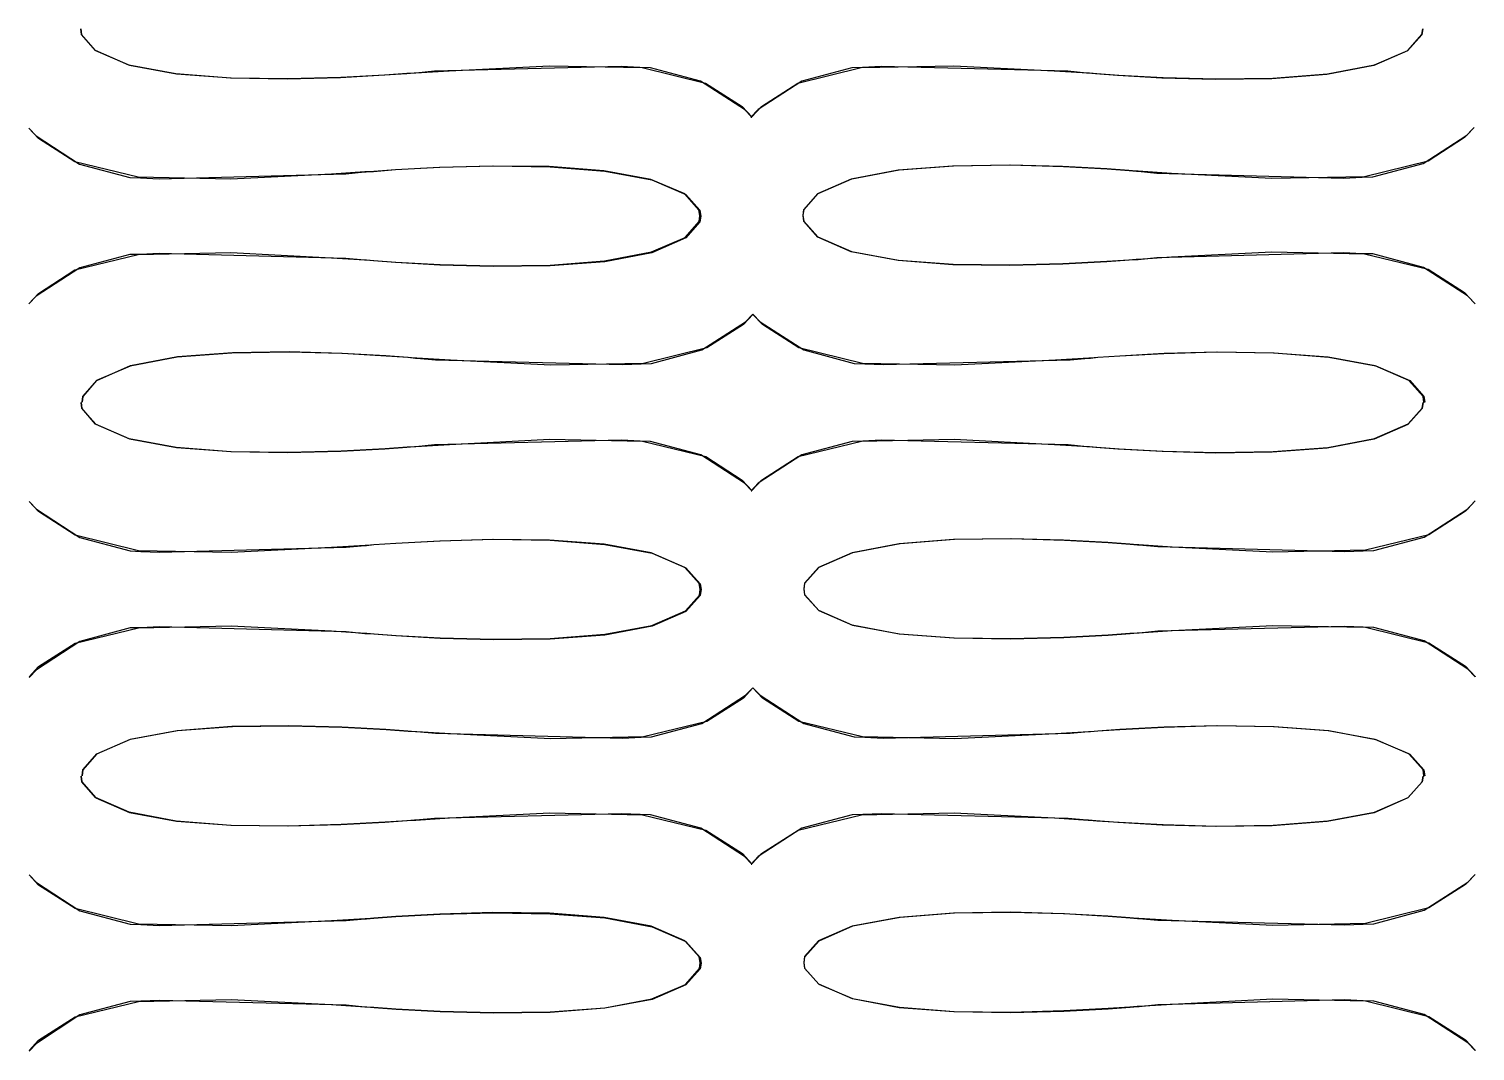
# Model space of a CAD drawing. Extents: x -8.7 to 71.7, y -3.2 to 84.
# Drawn here: x 55.62 to 71.69, y 51.84 to 63.2 of the extents above; entities that cross this region are included whole.
import ezdxf

# ---------------------------------------------------------------- set-up
doc = ezdxf.new("R2010")
doc.units = 0
doc.layers.get('0').update_dxf_attribs({"linetype": 'CONTINUOUS'})

msp = doc.modelspace()

# ---------------------------------------------------------------- linework, layer by layer
at = {"color": 1}
for p, q in [((56.2007, 63.1377), (56.1922, 63.2008)), ((56.1922, 63.2008), (56.2007, 63.1363)), ((71.1041, 63.2008), (71.0942, 63.1363)), ((71.0957, 63.1377), (71.1041, 63.2008)), ((56.3548, 62.9613), (56.2007, 63.1377)), ((56.2007, 63.1363), (56.3577, 62.9599)), ((71.0942, 63.1363), (70.9359, 62.9585)), ((70.9401, 62.9627), (71.0957, 63.1377)), ((56.727, 62.7987), (56.3548, 62.9613)), ((56.3577, 62.9599), (56.7323, 62.7987)), ((70.9359, 62.9585), (70.5598, 62.793)), ((70.5665, 62.8001), (70.9401, 62.9627)), ((57.2477, 62.7006), (56.727, 62.7987)), ((56.7323, 62.7987), (57.2548, 62.702)), ((57.8556, 62.6526), (57.2477, 62.7006)), ((57.2548, 62.702), (57.8626, 62.6565)), ((59.5683, 62.6854), (59.0779, 62.6579)), ((59.0822, 62.665), (59.5711, 62.6911)), ((59.8138, 62.702), (59.5683, 62.6854)), ((59.5711, 62.6911), (59.8152, 62.7077)), ((59.8964, 62.7091), (59.8138, 62.702)), ((59.8152, 62.7077), (59.8964, 62.7119)), ((59.8964, 62.7119), (59.9144, 62.7119)), ((59.9144, 62.7091), (59.8964, 62.7091)), ((59.9144, 62.7119), (60.2851, 62.7366)), ((60.1211, 62.7295), (59.9144, 62.7091)), ((62.1965, 62.7821), (60.1211, 62.7295)), ((60.2851, 62.7366), (61.4013, 62.7916)), ((61.4013, 62.7916), (62.4307, 62.7712)), ((62.4046, 62.7726), (62.1965, 62.7821)), ((62.5217, 62.7697), (62.4046, 62.7726)), ((62.4307, 62.7712), (63.1349, 62.5987)), ((63.0798, 62.6209), (62.5217, 62.7697)), ((64.16, 62.5987), (64.8656, 62.7712)), ((64.7594, 62.7697), (64.2027, 62.6209)), ((64.878, 62.7726), (64.7594, 62.7697)), ((64.8656, 62.7712), (65.895, 62.7916)), ((65.0847, 62.7821), (64.878, 62.7726)), ((67.1615, 62.7295), (65.0847, 62.7821)), ((65.895, 62.7916), (67.0098, 62.7366)), ((67.0098, 62.7366), (67.382, 62.7119)), ((67.3682, 62.7091), (67.1615, 62.7295)), ((67.3862, 62.7091), (67.3682, 62.7091)), ((67.382, 62.7119), (67.4, 62.7119)), ((67.4673, 62.702), (67.3862, 62.7091)), ((67.4, 62.7119), (67.4811, 62.7048)), ((67.7139, 62.6844), (67.4673, 62.702)), ((67.4811, 62.7048), (67.7277, 62.6883)), ((68.2046, 62.6551), (67.7139, 62.6844)), ((67.7277, 62.6883), (68.2184, 62.6607)), ((70.0373, 62.6939), (69.4284, 62.647)), ((69.4394, 62.6551), (70.0458, 62.702)), ((70.5598, 62.793), (70.0373, 62.6939)), ((70.0458, 62.702), (70.5665, 62.8001)), ((58.4853, 62.6428), (57.8556, 62.6526)), ((57.8626, 62.6565), (58.4923, 62.6484)), ((59.0779, 62.6579), (58.4853, 62.6428)), ((58.4923, 62.6484), (59.0822, 62.665)), ((63.5663, 62.3066), (63.0798, 62.6209)), ((63.1349, 62.5987), (63.5413, 62.3383)), ((64.2027, 62.6209), (63.7177, 62.3066)), ((63.7551, 62.3383), (64.16, 62.5987)), ((68.7973, 62.6389), (68.2046, 62.6551)), ((68.2184, 62.6607), (68.8097, 62.6456)), ((69.4284, 62.647), (68.7973, 62.6389)), ((68.8097, 62.6456), (69.4394, 62.6551)), ((63.5413, 62.3383), (63.6489, 62.224)), ((63.6489, 62.2212), (63.5663, 62.3066)), ((63.7177, 62.3066), (63.6379, 62.2212)), ((63.6379, 62.2212), (63.6489, 62.2212)), ((63.6489, 62.224), (63.7551, 62.3383)), ((55.7209, 61.9841), (55.6147, 62.097)), ((55.6147, 62.097), (55.6962, 62.013)), ((71.676, 62.1055), (71.5684, 61.9926)), ((71.5945, 62.0201), (71.676, 62.1055)), ((55.6962, 62.013), (56.1799, 61.6991)), ((56.1262, 61.7238), (55.7209, 61.9841)), ((71.108, 61.7058), (71.5945, 62.0201)), ((71.5684, 61.9926), (71.1634, 61.7319)), ((56.8318, 61.5516), (56.1262, 61.7238)), ((71.1634, 61.7319), (70.4578, 61.5583)), ((56.1799, 61.6991), (56.738, 61.5488)), ((56.738, 61.5488), (56.8565, 61.5446)), ((57.8612, 61.5308), (56.8318, 61.5516)), ((57.0632, 61.535), (59.1386, 61.5901)), ((58.9774, 61.5872), (57.8612, 61.5308)), ((59.3492, 61.6109), (58.9774, 61.5872)), ((59.1386, 61.5901), (59.3467, 61.6109)), ((59.3467, 61.6109), (59.3644, 61.6109)), ((59.3672, 61.6109), (59.3492, 61.6109)), ((59.3644, 61.6109), (59.4459, 61.6176)), ((59.4473, 61.6176), (59.3672, 61.6109)), ((59.4459, 61.6176), (59.6911, 61.637)), ((59.6911, 61.6342), (59.4473, 61.6176)), ((59.6911, 61.637), (60.1832, 61.6631)), ((60.1789, 61.6603), (59.6911, 61.6342)), ((60.7688, 61.6768), (60.1789, 61.6603)), ((60.1832, 61.6631), (60.7741, 61.6783)), ((61.3985, 61.6701), (60.7688, 61.6768)), ((60.7741, 61.6783), (61.4066, 61.6687)), ((62.0049, 61.6246), (61.3985, 61.6701)), ((61.4066, 61.6687), (62.0145, 61.6218)), ((62.5285, 61.528), (62.0049, 61.6246)), ((62.0145, 61.6218), (62.538, 61.5237)), ((65.2734, 61.6299), (64.7527, 61.5322)), ((64.7608, 61.535), (65.2847, 61.6342)), ((65.8798, 61.6768), (65.2734, 61.6299)), ((65.2847, 61.6342), (65.8908, 61.6811)), ((66.511, 61.6864), (65.8798, 61.6768)), ((65.8908, 61.6811), (66.5208, 61.6892)), ((67.1022, 61.6712), (66.511, 61.6864)), ((66.5208, 61.6892), (67.1103, 61.6726)), ((67.5929, 61.6451), (67.1022, 61.6712)), ((67.1103, 61.6726), (67.5982, 61.6451)), ((67.8381, 61.626), (67.5929, 61.6451)), ((67.5982, 61.6451), (67.8423, 61.626)), ((67.9207, 61.619), (67.8381, 61.626)), ((67.8423, 61.626), (67.9235, 61.619)), ((67.9401, 61.619), (67.9207, 61.619)), ((67.9235, 61.619), (67.9429, 61.619)), ((68.3108, 61.5957), (67.9401, 61.619)), ((67.9429, 61.619), (68.1496, 61.5982)), ((68.1496, 61.5982), (70.2236, 61.5431)), ((69.4284, 61.5379), (68.3108, 61.5957)), ((70.4578, 61.5583), (69.4284, 61.5379)), ((70.2236, 61.5431), (70.4314, 61.5527)), ((70.4314, 61.5527), (70.5485, 61.5569)), ((70.5485, 61.5569), (71.108, 61.7058)), ((56.8565, 61.5446), (57.0632, 61.535)), ((62.9035, 61.3668), (62.5285, 61.528)), ((62.538, 61.5237), (62.9144, 61.3615)), ((64.7527, 61.5322), (64.3791, 61.3696)), ((64.3862, 61.371), (64.7608, 61.535)), ((63.0618, 61.1904), (62.9035, 61.3668)), ((62.9144, 61.3615), (63.0728, 61.1861)), ((64.3791, 61.3696), (64.225, 61.1946)), ((64.2278, 61.1932), (64.3862, 61.371)), ((63.0714, 61.1244), (63.0618, 61.1904)), ((63.0633, 61.0609), (63.0714, 61.1244)), ((63.0728, 61.1861), (63.0823, 61.1216)), ((63.0823, 61.1216), (63.0728, 61.0567)), ((64.225, 61.1946), (64.2165, 61.1297)), ((64.2165, 61.1297), (64.225, 61.0651)), ((64.2193, 61.1269), (64.2278, 61.1932)), ((64.2278, 61.0637), (64.2193, 61.1269)), ((64.225, 61.0651), (64.3819, 60.8887)), ((62.9073, 60.8845), (63.0633, 61.0609)), ((63.0728, 61.0567), (62.9144, 60.8789)), ((64.3819, 60.8873), (64.2278, 61.0637)), ((62.5341, 60.7219), (62.9073, 60.8845)), ((62.9144, 60.8789), (62.538, 60.7138)), ((64.3819, 60.8887), (64.7569, 60.7275)), ((64.7541, 60.7247), (64.3819, 60.8873)), ((56.1262, 60.5222), (56.8318, 60.6944)), ((56.738, 60.6929), (56.1813, 60.5441)), ((56.8565, 60.6958), (56.738, 60.6929)), ((56.8318, 60.6944), (57.8612, 60.7162)), ((57.0632, 60.7053), (56.8565, 60.6958)), ((59.1386, 60.6503), (57.0632, 60.7053)), ((57.8612, 60.7162), (58.9774, 60.6584)), ((58.9774, 60.6584), (59.3492, 60.6337)), ((59.3467, 60.6294), (59.1386, 60.6503)), ((59.3644, 60.6294), (59.3467, 60.6294)), ((59.3492, 60.6337), (59.3672, 60.6337)), ((59.4459, 60.6227), (59.3644, 60.6294)), ((59.3672, 60.6337), (59.4487, 60.6266)), ((59.6911, 60.6048), (59.4459, 60.6227)), ((59.4487, 60.6266), (59.6939, 60.609)), ((60.1832, 60.5758), (59.6911, 60.6048)), ((59.6939, 60.609), (60.1846, 60.5825)), ((60.1846, 60.5825), (60.7755, 60.5677)), ((61.4066, 60.5772), (62.013, 60.6242)), ((62.0145, 60.6143), (61.4066, 60.5677)), ((62.013, 60.6242), (62.5341, 60.7219)), ((62.538, 60.7138), (62.0145, 60.6143)), ((65.2748, 60.6266), (64.7541, 60.7247)), ((64.7569, 60.7275), (65.2791, 60.6309)), ((65.8827, 60.5801), (65.2748, 60.6266)), ((65.2791, 60.6309), (65.8869, 60.5854)), ((65.8869, 60.5854), (66.5166, 60.5786)), ((67.105, 60.5854), (66.5124, 60.5702)), ((66.5166, 60.5786), (67.1065, 60.5938)), ((67.5954, 60.6118), (67.105, 60.5854)), ((67.1065, 60.5938), (67.5954, 60.6199)), ((67.5954, 60.6199), (67.8395, 60.6365)), ((67.8409, 60.6294), (67.5954, 60.6118)), ((67.8395, 60.6365), (67.9207, 60.6418)), ((67.9235, 60.6365), (67.8409, 60.6294)), ((67.9207, 60.6418), (67.9401, 60.6418)), ((67.9429, 60.6365), (67.9235, 60.6365)), ((67.9401, 60.6418), (68.3108, 60.6668)), ((68.1496, 60.657), (67.9429, 60.6365)), ((70.2236, 60.7124), (68.1496, 60.657)), ((68.3108, 60.6668), (69.4284, 60.7247)), ((69.4284, 60.7247), (70.4578, 60.7025)), ((70.4314, 60.7025), (70.2236, 60.7124)), ((70.5499, 60.7011), (70.4314, 60.7025)), ((70.4578, 60.7025), (71.1634, 60.5303)), ((71.1137, 60.5511), (70.5499, 60.7011)), ((56.1813, 60.5441), (55.6962, 60.2326)), ((55.7209, 60.2615), (56.1262, 60.5222)), ((60.7741, 60.5592), (60.1832, 60.5758)), ((61.4066, 60.5677), (60.7741, 60.5592)), ((60.7755, 60.5677), (61.4066, 60.5772)), ((66.5124, 60.5702), (65.8827, 60.5801)), ((71.603, 60.234), (71.1137, 60.5511)), ((71.1634, 60.5303), (71.5684, 60.27)), ((55.6147, 60.1472), (55.7209, 60.2615)), ((71.5684, 60.27), (71.676, 60.1557)), ((55.6962, 60.2326), (55.6147, 60.1472)), ((71.6855, 60.1472), (71.603, 60.234)), ((71.676, 60.1557), (71.6855, 60.1472)), ((63.0936, 59.6332), (63.5801, 59.9475)), ((63.6612, 60.0287), (63.555, 59.9158)), ((63.5801, 59.9475), (63.6612, 60.0315)), ((63.6612, 60.0315), (63.7427, 59.9475)), ((63.7674, 59.9158), (63.6612, 60.0287)), ((63.7427, 59.9475), (64.2264, 59.6332)), ((63.555, 59.9158), (63.1486, 59.6554)), ((64.1724, 59.6554), (63.7674, 59.9158)), ((63.1486, 59.6554), (62.4445, 59.4829)), ((62.5355, 59.4843), (63.0936, 59.6332)), ((64.878, 59.4829), (64.1724, 59.6554)), ((64.2264, 59.6332), (64.7845, 59.4843)), ((56.3714, 59.2956), (56.7461, 59.461)), ((57.2629, 59.5521), (56.7422, 59.454)), ((56.7461, 59.461), (57.2685, 59.5602)), ((57.8693, 59.5986), (57.2629, 59.5521)), ((57.2685, 59.5602), (57.8764, 59.6057)), ((58.5004, 59.6085), (57.8693, 59.5986)), ((57.8764, 59.6057), (58.5061, 59.6152)), ((59.0917, 59.5933), (58.5004, 59.6085)), ((58.5061, 59.6152), (59.0959, 59.5976)), ((59.5824, 59.5672), (59.0917, 59.5933)), ((59.0959, 59.5976), (59.5849, 59.5697)), ((59.8276, 59.5492), (59.5824, 59.5672)), ((59.5849, 59.5697), (59.829, 59.5521)), ((59.9101, 59.5422), (59.8276, 59.5492)), ((59.829, 59.5521), (59.9101, 59.5436)), ((59.9101, 59.5436), (59.9281, 59.5436)), ((59.9281, 59.5422), (59.9101, 59.5422)), ((59.9281, 59.5436), (60.1349, 59.5242)), ((60.2989, 59.5189), (59.9281, 59.5422)), ((60.1349, 59.5242), (62.2102, 59.4706)), ((61.4151, 59.4625), (60.2989, 59.5189)), ((62.4445, 59.4829), (61.4151, 59.4625)), ((62.2102, 59.4706), (62.4184, 59.4801)), ((62.4184, 59.4801), (62.5355, 59.4843)), ((64.7845, 59.4843), (64.903, 59.4801)), ((65.9059, 59.4625), (64.878, 59.4829)), ((64.903, 59.4801), (65.1097, 59.4706)), ((65.1097, 59.4706), (67.1848, 59.5242)), ((67.0221, 59.5189), (65.9059, 59.4625)), ((67.3943, 59.5422), (67.0221, 59.5189)), ((67.1848, 59.5242), (67.3915, 59.5436)), ((67.3915, 59.5436), (67.4109, 59.5436)), ((67.4137, 59.5422), (67.3943, 59.5422)), ((67.4109, 59.5436), (67.492, 59.5521)), ((67.4934, 59.5478), (67.4137, 59.5422)), ((67.492, 59.5521), (67.739, 59.5697)), ((67.7376, 59.5644), (67.4934, 59.5478)), ((68.2265, 59.5905), (67.7376, 59.5644)), ((67.739, 59.5697), (68.2293, 59.5962)), ((68.8164, 59.6071), (68.2265, 59.5905)), ((68.2293, 59.5962), (68.822, 59.6113)), ((69.445, 59.5986), (68.8164, 59.6071)), ((68.822, 59.6113), (69.4531, 59.6015)), ((70.0525, 59.5535), (69.445, 59.5986)), ((69.4531, 59.6015), (70.061, 59.5545)), ((70.575, 59.4568), (70.0525, 59.5535)), ((70.061, 59.5545), (70.5845, 59.4554)), ((70.9496, 59.2942), (70.575, 59.4568)), ((56.7422, 59.454), (56.3686, 59.2928)), ((70.5845, 59.4554), (70.9605, 59.2928)), ((56.2144, 59.1178), (56.3714, 59.2956)), ((56.3686, 59.2928), (56.2144, 59.1164)), ((71.108, 59.1178), (70.9496, 59.2942)), ((70.9605, 59.2928), (71.1179, 59.1164)), ((56.2031, 58.9855), (56.195, 59.049)), ((56.195, 59.049), (56.2031, 58.9841)), ((56.3577, 58.8091), (56.2031, 58.9855)), ((56.2031, 58.9841), (56.3605, 58.8077)), ((56.206, 59.0518), (56.2144, 59.1178)), ((56.2144, 59.1164), (56.206, 59.0518)), ((71.0971, 58.9841), (70.9387, 58.8063)), ((70.9429, 58.8105), (71.0985, 58.9855)), ((71.1069, 59.049), (71.0971, 58.9841)), ((71.0985, 58.9855), (71.1069, 59.049)), ((71.1179, 59.0518), (71.108, 59.1178)), ((71.1179, 59.1164), (71.1274, 59.0518)), ((71.1274, 59.0518), (71.1179, 59.0518)), ((56.7298, 58.6465), (56.3577, 58.8091)), ((56.3605, 58.8077), (56.7351, 58.6451)), ((70.9387, 58.8063), (70.5626, 58.6422)), ((70.5693, 58.6479), (70.9429, 58.8105)), ((57.2505, 58.5474), (56.7298, 58.6465)), ((56.7351, 58.6451), (57.2576, 58.5488)), ((57.8584, 58.5004), (57.2505, 58.5474)), ((57.2576, 58.5488), (57.8651, 58.5033)), ((58.4881, 58.4909), (57.8584, 58.5004)), ((57.8651, 58.5033), (58.4951, 58.4962)), ((59.0808, 58.5061), (58.4881, 58.4909)), ((58.4951, 58.4962), (59.0846, 58.5128)), ((59.5711, 58.5322), (59.0808, 58.5061)), ((59.0846, 58.5128), (59.5739, 58.5392)), ((59.8166, 58.5502), (59.5711, 58.5322)), ((59.5739, 58.5392), (59.8181, 58.5555)), ((59.8992, 58.5569), (59.8166, 58.5502)), ((59.8181, 58.5555), (59.8992, 58.5597)), ((59.8992, 58.5597), (59.9172, 58.5597)), ((59.9172, 58.5569), (59.8992, 58.5569)), ((59.9172, 58.5597), (60.288, 58.5844)), ((60.1239, 58.5777), (59.9172, 58.5569)), ((62.1993, 58.6313), (60.1239, 58.5777)), ((60.288, 58.5844), (61.4041, 58.6412)), ((61.4041, 58.6412), (62.4336, 58.6204)), ((62.4071, 58.6204), (62.1993, 58.6313)), ((62.5242, 58.6176), (62.4071, 58.6204)), ((62.4336, 58.6204), (63.1377, 58.4482)), ((63.0837, 58.4687), (62.5242, 58.6176)), ((64.1629, 58.4482), (64.8684, 58.6204)), ((64.7622, 58.6176), (64.2041, 58.4687)), ((64.8808, 58.6204), (64.7622, 58.6176)), ((64.8684, 58.6204), (65.8978, 58.6412)), ((65.0875, 58.6313), (64.8808, 58.6204)), ((67.1643, 58.5777), (65.0875, 58.6313)), ((65.8978, 58.6412), (67.0126, 58.5844)), ((67.0126, 58.5844), (67.3848, 58.5597)), ((67.371, 58.5569), (67.1643, 58.5777)), ((67.3887, 58.5569), (67.371, 58.5569)), ((67.3848, 58.5597), (67.4028, 58.5597)), ((67.4702, 58.5502), (67.3887, 58.5569)), ((67.4028, 58.5597), (67.4839, 58.553)), ((67.7168, 58.5322), (67.4702, 58.5502)), ((67.4839, 58.553), (67.7305, 58.535)), ((68.2075, 58.5047), (67.7168, 58.5322)), ((67.7305, 58.535), (68.2212, 58.5089)), ((68.7998, 58.4881), (68.2075, 58.5047)), ((68.2212, 58.5089), (68.8125, 58.4937)), ((69.4313, 58.4962), (68.7998, 58.4881)), ((68.8125, 58.4937), (69.4422, 58.5033)), ((70.0401, 58.5431), (69.4313, 58.4962)), ((69.4422, 58.5033), (70.0486, 58.5502)), ((70.5626, 58.6422), (70.0401, 58.5431)), ((70.0486, 58.5502), (70.5693, 58.6479)), ((63.5688, 58.1547), (63.0837, 58.4687)), ((63.1377, 58.4482), (63.5427, 58.1875)), ((64.2041, 58.4687), (63.7205, 58.1533)), ((63.7565, 58.1875), (64.1629, 58.4482)), ((63.5427, 58.1875), (63.6503, 58.0732)), ((63.6503, 58.0732), (63.7565, 58.1875)), ((63.6503, 58.0679), (63.5688, 58.1547)), ((63.7205, 58.1533), (63.6404, 58.0679)), ((63.6404, 58.0679), (63.6503, 58.0679)), ((55.7237, 57.8362), (55.6175, 57.9494)), ((55.6175, 57.9494), (55.699, 57.8637)), ((55.699, 57.8637), (56.1827, 57.5497)), ((71.1193, 57.5539), (71.6044, 57.8693)), ((71.6855, 57.9547), (71.5793, 57.8418)), ((71.6044, 57.8693), (71.6855, 57.9547)), ((56.1287, 57.5758), (55.7237, 57.8362)), ((71.5793, 57.8418), (71.1729, 57.58)), ((56.8343, 57.4022), (56.1287, 57.5758)), ((56.1827, 57.5497), (56.7408, 57.3994)), ((60.1857, 57.5137), (60.7769, 57.5289)), ((60.7769, 57.5289), (61.4094, 57.5194)), ((65.2956, 57.4834), (65.9021, 57.5289)), ((66.5219, 57.5359), (65.8908, 57.5261)), ((65.9021, 57.5289), (66.5318, 57.5388)), ((67.1132, 57.5194), (66.5219, 57.5359)), ((66.5318, 57.5388), (67.1216, 57.5208)), ((71.1729, 57.58), (70.4688, 57.4075)), ((70.5598, 57.4051), (71.1193, 57.5539)), ((56.7408, 57.3994), (56.8593, 57.3952)), ((57.8626, 57.3814), (56.8343, 57.4022)), ((56.8593, 57.3952), (57.066, 57.3871)), ((57.066, 57.3871), (59.1414, 57.4421)), ((58.9788, 57.4379), (57.8626, 57.3814)), ((59.3506, 57.4615), (58.9788, 57.4379)), ((59.1414, 57.4421), (59.3492, 57.4615)), ((59.3492, 57.4615), (59.3672, 57.4615)), ((59.37, 57.4615), (59.3506, 57.4615)), ((59.3672, 57.4615), (59.4487, 57.4696)), ((59.4501, 57.4668), (59.37, 57.4615)), ((59.4487, 57.4696), (59.6939, 57.4876)), ((59.6939, 57.4834), (59.4501, 57.4668)), ((59.6939, 57.4876), (60.1857, 57.5137)), ((60.1818, 57.5098), (59.6939, 57.4834)), ((60.7716, 57.5261), (60.1818, 57.5098)), ((61.4013, 57.5194), (60.7716, 57.5261)), ((62.0078, 57.4738), (61.4013, 57.5194)), ((61.4094, 57.5194), (62.0173, 57.4724)), ((62.5313, 57.3775), (62.0078, 57.4738)), ((62.0173, 57.4724), (62.5408, 57.3733)), ((62.9059, 57.2149), (62.5313, 57.3775)), ((62.5408, 57.3733), (62.9172, 57.2107)), ((64.7637, 57.38), (64.3901, 57.2174)), ((64.3971, 57.2188), (64.7718, 57.3842)), ((65.2847, 57.4781), (64.7637, 57.38)), ((64.7718, 57.3842), (65.2956, 57.4834)), ((65.8908, 57.5261), (65.2847, 57.4781)), ((67.6039, 57.4933), (67.1132, 57.5194)), ((67.1216, 57.5208), (67.6092, 57.4933)), ((67.849, 57.4753), (67.6039, 57.4933)), ((67.6092, 57.4933), (67.8533, 57.4753)), ((67.9319, 57.4668), (67.849, 57.4753)), ((67.8533, 57.4753), (67.9344, 57.4668)), ((67.9496, 57.4668), (67.9319, 57.4668)), ((67.9344, 57.4668), (67.9524, 57.4668)), ((68.3204, 57.4435), (67.9496, 57.4668)), ((67.9524, 57.4668), (68.1591, 57.4477)), ((68.1591, 57.4477), (70.2345, 57.3927)), ((69.438, 57.3871), (68.3204, 57.4435)), ((70.4688, 57.4075), (69.438, 57.3871)), ((70.2345, 57.3927), (70.4427, 57.4008)), ((70.4427, 57.4008), (70.5598, 57.4051)), ((63.0647, 57.0385), (62.9059, 57.2149)), ((62.9172, 57.2107), (63.0756, 57.0343)), ((64.3901, 57.2174), (64.2359, 57.0424)), ((64.2387, 57.041), (64.3971, 57.2188)), ((62.9102, 56.7337), (63.0661, 56.9087)), ((63.0756, 56.9048), (62.9172, 56.727)), ((63.0742, 56.9722), (63.0647, 57.0385)), ((63.0661, 56.9087), (63.0742, 56.9722)), ((63.0756, 57.0343), (63.0851, 56.9694)), ((63.0851, 56.9694), (63.0756, 56.9048)), ((64.2359, 57.0424), (64.2278, 56.9778)), ((64.2278, 56.9778), (64.2359, 56.9129)), ((64.2303, 56.975), (64.2387, 57.041)), ((64.2387, 56.9115), (64.2303, 56.975)), ((64.2359, 56.9129), (64.3929, 56.7365)), ((64.3929, 56.7365), (64.2387, 56.9115)), ((62.5369, 56.5725), (62.9102, 56.7337)), ((62.9172, 56.727), (62.5408, 56.5644)), ((64.7651, 56.5739), (64.3929, 56.7365)), ((64.3929, 56.7365), (64.7679, 56.5753)), ((56.8343, 56.5464), (57.8626, 56.5672)), ((57.8626, 56.5672), (58.9788, 56.5108)), ((62.0159, 56.4748), (62.5369, 56.5725)), ((62.5408, 56.5644), (62.0173, 56.4653)), ((65.2861, 56.4762), (64.7651, 56.5739)), ((64.7679, 56.5753), (65.29, 56.479)), ((68.3204, 56.5161), (69.438, 56.5725)), ((69.438, 56.5725), (70.4688, 56.552)), ((56.1287, 56.3742), (56.8343, 56.5464)), ((56.7408, 56.5436), (56.1827, 56.3933)), ((56.8593, 56.5464), (56.7408, 56.5436)), ((57.066, 56.5559), (56.8593, 56.5464)), ((59.1414, 56.5009), (57.066, 56.5559)), ((58.9788, 56.5108), (59.3506, 56.4857)), ((59.3492, 56.4804), (59.1414, 56.5009)), ((59.3672, 56.4804), (59.3492, 56.4804)), ((59.3506, 56.4857), (59.37, 56.4857)), ((59.4487, 56.4734), (59.3672, 56.4804)), ((59.37, 56.4857), (59.4512, 56.479)), ((59.6939, 56.4554), (59.4487, 56.4734)), ((59.4512, 56.479), (59.6967, 56.461)), ((60.1857, 56.4279), (59.6939, 56.4554)), ((59.6967, 56.461), (60.1871, 56.4349)), ((60.7769, 56.4113), (60.1857, 56.4279)), ((60.1871, 56.4349), (60.7783, 56.4197)), ((61.4094, 56.4197), (60.7769, 56.4113)), ((60.7783, 56.4197), (61.4094, 56.4279)), ((61.4094, 56.4279), (62.0159, 56.4748)), ((62.0173, 56.4653), (61.4094, 56.4197)), ((65.8936, 56.4293), (65.2861, 56.4762)), ((65.29, 56.479), (65.8978, 56.4335)), ((66.5233, 56.4197), (65.8936, 56.4293)), ((65.8978, 56.4335), (66.5275, 56.4265)), ((67.116, 56.4349), (66.5233, 56.4197)), ((66.5275, 56.4265), (67.1174, 56.443)), ((67.6067, 56.461), (67.116, 56.4349)), ((67.1174, 56.443), (67.6067, 56.4691)), ((67.6067, 56.4691), (67.8505, 56.4857)), ((67.8519, 56.479), (67.6067, 56.461)), ((67.8505, 56.4857), (67.9319, 56.4914)), ((67.9344, 56.4857), (67.8519, 56.479)), ((67.9319, 56.4914), (67.9496, 56.4914)), ((67.9524, 56.4857), (67.9344, 56.4857)), ((67.9496, 56.4914), (68.3204, 56.5161)), ((68.1591, 56.5065), (67.9524, 56.4857)), ((70.2345, 56.5616), (68.1591, 56.5065)), ((70.4427, 56.552), (70.2345, 56.5616)), ((70.5598, 56.5492), (70.4427, 56.552)), ((70.4688, 56.552), (71.1729, 56.3795)), ((71.1193, 56.4003), (70.5598, 56.5492)), ((56.1827, 56.3933), (55.699, 56.0793)), ((55.7237, 56.1139), (56.1287, 56.3742)), ((71.6044, 56.0846), (71.1193, 56.4003)), ((71.1729, 56.3795), (71.5779, 56.1178)), ((55.6175, 55.9992), (55.7237, 56.1139)), ((71.5779, 56.1178), (71.6855, 56.0035)), ((71.6855, 55.9992), (71.6044, 56.0846)), ((55.699, 56.0793), (55.6175, 55.9939)), ((71.6855, 56.0035), (71.6855, 55.9992)), ((63.0936, 55.4824), (63.5801, 55.7953)), ((63.555, 55.7636), (63.1486, 55.5032)), ((63.6612, 55.8768), (63.555, 55.7636)), ((63.5801, 55.7953), (63.6612, 55.8793)), ((63.6612, 55.8793), (63.7427, 55.7953)), ((63.7674, 55.7636), (63.6612, 55.8768)), ((63.7427, 55.7953), (64.2264, 55.4814)), ((64.1724, 55.5032), (63.7674, 55.7636)), ((57.8693, 55.4482), (57.2629, 55.4013)), ((57.2685, 55.4041), (57.8764, 55.4496)), ((58.5004, 55.4577), (57.8693, 55.4482)), ((57.8764, 55.4496), (58.5061, 55.4563)), ((59.0917, 55.4426), (58.5004, 55.4577)), ((58.5061, 55.4563), (59.0959, 55.4397)), ((59.5824, 55.415), (59.0917, 55.4426)), ((59.0959, 55.4397), (59.5849, 55.415)), ((63.1486, 55.5032), (62.4445, 55.3325)), ((62.5355, 55.3339), (63.0936, 55.4824)), ((64.878, 55.3325), (64.1724, 55.5032)), ((64.2264, 55.4814), (64.7845, 55.3325)), ((67.739, 55.4179), (68.2293, 55.444)), ((68.8164, 55.4549), (68.2265, 55.4383)), ((68.2293, 55.444), (68.822, 55.4591)), ((69.445, 55.4468), (68.8164, 55.4549)), ((68.822, 55.4591), (69.4531, 55.4496)), ((70.0525, 55.4013), (69.445, 55.4468)), ((69.4531, 55.4496), (70.061, 55.4027)), ((56.7422, 55.3036), (56.3686, 55.1409)), ((56.3714, 55.1448), (56.7461, 55.3074)), ((57.2629, 55.4013), (56.7422, 55.3036)), ((56.7461, 55.3074), (57.2685, 55.4041)), ((59.8276, 55.397), (59.5824, 55.415)), ((59.5849, 55.415), (59.829, 55.3985)), ((59.9101, 55.3903), (59.8276, 55.397)), ((59.829, 55.3985), (59.9101, 55.3932)), ((59.9101, 55.3932), (59.9281, 55.3932)), ((59.9281, 55.3903), (59.9101, 55.3903)), ((59.9281, 55.3932), (60.1349, 55.3738)), ((60.2989, 55.3667), (59.9281, 55.3903)), ((60.1349, 55.3738), (62.2102, 55.3201)), ((61.4151, 55.3117), (60.2989, 55.3667)), ((62.4445, 55.3325), (61.4151, 55.3117)), ((62.2102, 55.3201), (62.4184, 55.3297)), ((62.4184, 55.3297), (62.5355, 55.3339)), ((64.7845, 55.3325), (64.903, 55.3297)), ((65.9059, 55.3117), (64.878, 55.3325)), ((64.903, 55.3297), (65.1097, 55.3201)), ((65.1097, 55.3201), (67.1848, 55.3738)), ((67.0221, 55.3667), (65.9059, 55.3117)), ((67.3943, 55.3903), (67.0221, 55.3667)), ((67.1848, 55.3738), (67.3915, 55.3932)), ((67.3915, 55.3932), (67.4109, 55.3932)), ((67.4137, 55.3903), (67.3943, 55.3903)), ((67.4109, 55.3932), (67.492, 55.3999)), ((67.4934, 55.3956), (67.4137, 55.3903)), ((67.492, 55.3999), (67.739, 55.4179)), ((67.7376, 55.4122), (67.4934, 55.3956)), ((68.2265, 55.4383), (67.7376, 55.4122)), ((70.575, 55.305), (70.0525, 55.4013)), ((70.061, 55.4027), (70.5845, 55.305)), ((70.9496, 55.1438), (70.575, 55.305)), ((70.5845, 55.305), (70.9605, 55.1423)), ((56.2144, 54.9674), (56.3714, 55.1448)), ((56.3686, 55.1409), (56.2144, 54.966)), ((71.108, 54.9674), (70.9496, 55.1438)), ((70.9605, 55.1423), (71.1179, 54.966)), ((56.206, 54.901), (56.2144, 54.9674)), ((56.2144, 54.966), (56.206, 54.901)), ((71.1179, 54.901), (71.108, 54.9674)), ((71.1179, 54.966), (71.1274, 54.901)), ((56.2031, 54.8351), (56.195, 54.8982)), ((56.195, 54.8982), (56.2031, 54.8337)), ((56.3577, 54.6587), (56.2031, 54.8351)), ((56.2031, 54.8337), (56.3605, 54.6573)), ((71.0971, 54.8337), (70.9387, 54.6559)), ((70.9429, 54.6597), (71.0985, 54.8351)), ((71.1069, 54.8982), (71.0971, 54.8337)), ((71.0985, 54.8351), (71.1069, 54.8982)), ((71.1274, 54.901), (71.1179, 54.901)), ((56.7298, 54.4961), (56.3577, 54.6587)), ((56.3605, 54.6573), (56.7351, 54.4946)), ((70.9387, 54.6559), (70.5626, 54.4904)), ((70.5693, 54.4971), (70.9429, 54.6597)), ((57.2505, 54.3966), (56.7298, 54.4961)), ((56.7351, 54.4946), (57.2576, 54.398)), ((62.1993, 54.4795), (60.1239, 54.4269)), ((60.288, 54.434), (61.4041, 54.489)), ((61.4041, 54.489), (62.4336, 54.4682)), ((62.4071, 54.4696), (62.1993, 54.4795)), ((64.867, 54.4682), (65.8964, 54.489)), ((65.0875, 54.4795), (64.8808, 54.4696)), ((67.1643, 54.4269), (65.0875, 54.4795)), ((65.8964, 54.489), (67.0126, 54.434)), ((70.5626, 54.4904), (70.0401, 54.3913)), ((70.0486, 54.3994), (70.5693, 54.4971)), ((57.8584, 54.3486), (57.2505, 54.3966)), ((57.2576, 54.398), (57.8651, 54.3525)), ((58.4881, 54.3401), (57.8584, 54.3486)), ((57.8651, 54.3525), (58.4951, 54.3458)), ((59.0808, 54.3553), (58.4881, 54.3401)), ((58.4951, 54.3458), (59.0846, 54.3624)), ((59.5711, 54.3814), (59.0808, 54.3553)), ((59.0846, 54.3624), (59.5739, 54.3885)), ((59.8166, 54.3994), (59.5711, 54.3814)), ((59.5739, 54.3885), (59.8181, 54.405)), ((59.8992, 54.4064), (59.8166, 54.3994)), ((59.8181, 54.405), (59.8992, 54.4089)), ((59.8992, 54.4089), (59.9172, 54.4089)), ((59.9172, 54.4064), (59.8992, 54.4064)), ((59.9172, 54.4089), (60.288, 54.434)), ((60.1239, 54.4269), (59.9172, 54.4064)), ((62.5242, 54.4671), (62.4071, 54.4696)), ((62.4336, 54.4682), (63.1377, 54.296)), ((63.0837, 54.3183), (62.5242, 54.4671)), ((63.5688, 54.0025), (63.0837, 54.3183)), ((64.2041, 54.3183), (63.7205, 54.0025)), ((64.1629, 54.296), (64.867, 54.4682)), ((64.7622, 54.4671), (64.2041, 54.3183)), ((64.8808, 54.4696), (64.7622, 54.4671)), ((67.0126, 54.434), (67.3848, 54.4089)), ((67.371, 54.4064), (67.1643, 54.4269)), ((67.3887, 54.4064), (67.371, 54.4064)), ((67.3848, 54.4089), (67.4028, 54.4089)), ((67.4702, 54.3994), (67.3887, 54.4064)), ((67.4028, 54.4089), (67.4839, 54.4022)), ((67.7168, 54.3814), (67.4702, 54.3994)), ((67.4839, 54.4022), (67.7305, 54.3842)), ((68.2075, 54.3525), (67.7168, 54.3814)), ((67.7305, 54.3842), (68.2212, 54.3581)), ((68.7998, 54.3359), (68.2075, 54.3525)), ((68.2212, 54.3581), (68.8125, 54.3415)), ((69.4313, 54.3444), (68.7998, 54.3359)), ((68.8125, 54.3415), (69.4422, 54.3511)), ((70.0401, 54.3913), (69.4313, 54.3444)), ((69.4422, 54.3511), (70.0486, 54.3994)), ((63.1377, 54.296), (63.5441, 54.0357)), ((63.7565, 54.0357), (64.1629, 54.296)), ((63.5441, 54.0357), (63.6503, 53.9214)), ((63.6503, 53.9171), (63.5688, 54.0025)), ((63.7205, 54.0025), (63.6404, 53.9171)), ((63.6503, 53.9214), (63.7565, 54.0357)), ((63.6404, 53.9171), (63.6503, 53.9171)), ((55.7237, 53.6871), (55.6175, 53.8)), ((55.6175, 53.8), (55.699, 53.7146)), ((55.699, 53.7146), (56.1827, 53.4003)), ((56.1287, 53.4264), (55.7237, 53.6871)), ((71.1193, 53.406), (71.6044, 53.7199)), ((71.5793, 53.6924), (71.1729, 53.4321)), ((71.6855, 53.8057), (71.5793, 53.6924)), ((71.6044, 53.7199), (71.6855, 53.8057)), ((56.8343, 53.2529), (56.1287, 53.4264)), ((56.1827, 53.4003), (56.7408, 53.2515)), ((60.1818, 53.3647), (59.6939, 53.3368)), ((59.6939, 53.3368), (60.1857, 53.3633)), ((60.7716, 53.3809), (60.1818, 53.3647)), ((60.1857, 53.3633), (60.7769, 53.3785)), ((61.4013, 53.3728), (60.7716, 53.3809)), ((60.7769, 53.3785), (61.4094, 53.3686)), ((62.0078, 53.3273), (61.4013, 53.3728)), ((61.4094, 53.3686), (62.0173, 53.3217)), ((65.8908, 53.3742), (65.2847, 53.3273)), ((65.2956, 53.3315), (65.9021, 53.3785)), ((66.5219, 53.3837), (65.8908, 53.3742)), ((65.9021, 53.3785), (66.5318, 53.3866)), ((67.1132, 53.3686), (66.5219, 53.3837)), ((66.5318, 53.3866), (67.1216, 53.37)), ((67.6039, 53.3425), (67.1132, 53.3686)), ((67.1216, 53.37), (67.6092, 53.3425)), ((71.1729, 53.4321), (70.4688, 53.2585)), ((70.5598, 53.2557), (71.1193, 53.406)), ((56.7408, 53.2515), (56.8593, 53.2476)), ((57.8626, 53.2324), (56.8343, 53.2529)), ((56.8593, 53.2476), (57.066, 53.2377)), ((57.066, 53.2377), (59.1414, 53.2917)), ((58.9788, 53.2874), (57.8626, 53.2324)), ((59.3506, 53.3107), (58.9788, 53.2874)), ((59.1414, 53.2917), (59.3492, 53.3107)), ((59.3492, 53.3107), (59.3672, 53.3107)), ((59.37, 53.3107), (59.3506, 53.3107)), ((59.3672, 53.3107), (59.4487, 53.3178)), ((59.4501, 53.3178), (59.37, 53.3107)), ((59.4487, 53.3178), (59.6939, 53.3368)), ((59.6939, 53.3368), (59.4501, 53.3178)), ((62.5313, 53.2282), (62.0078, 53.3273)), ((62.0173, 53.3217), (62.5408, 53.2225)), ((62.9059, 53.0655), (62.5313, 53.2282)), ((62.5408, 53.2225), (62.9172, 53.0599)), ((64.7637, 53.2296), (64.3901, 53.0669)), ((64.3971, 53.0684), (64.7718, 53.2324)), ((65.2847, 53.3273), (64.7637, 53.2296)), ((64.7718, 53.2324), (65.2956, 53.3315)), ((67.849, 53.3231), (67.6039, 53.3425)), ((67.6092, 53.3425), (67.8533, 53.3231)), ((67.9319, 53.3164), (67.849, 53.3231)), ((67.8533, 53.3231), (67.9344, 53.3164)), ((67.9358, 53.3164), (67.9319, 53.3164)), ((67.9344, 53.3164), (67.9344, 53.3164)), ((67.9344, 53.3164), (67.9524, 53.3164)), ((67.9496, 53.3164), (67.9358, 53.3164)), ((68.3204, 53.2927), (67.9496, 53.3164)), ((67.9496, 53.3164), (67.9496, 53.3164)), ((67.9524, 53.3164), (67.9524, 53.3164)), ((67.9524, 53.3164), (68.1591, 53.297)), ((68.1591, 53.297), (70.2345, 53.2433)), ((69.438, 53.2377), (68.3204, 53.2927)), ((70.4688, 53.2585), (69.438, 53.2377)), ((70.2345, 53.2433), (70.4427, 53.2529)), ((70.4427, 53.2529), (70.5598, 53.2557)), ((63.0647, 52.8877), (62.9059, 53.0655)), ((62.9172, 53.0599), (63.0756, 52.8835)), ((64.3901, 53.0669), (64.2359, 52.892)), ((64.2387, 52.8906), (64.3971, 53.0684)), ((63.0742, 52.8214), (63.0647, 52.8877)), ((63.0756, 52.8835), (63.0851, 52.8189)), ((64.2359, 52.892), (64.2278, 52.8271)), ((64.2303, 52.8242), (64.2387, 52.8906)), ((62.9102, 52.5833), (63.0661, 52.7583)), ((63.0756, 52.754), (62.9172, 52.5776)), ((63.0661, 52.7583), (63.0742, 52.8214)), ((63.0851, 52.8189), (63.0756, 52.754)), ((64.2278, 52.8271), (64.2359, 52.7625)), ((64.2387, 52.7611), (64.2303, 52.8242)), ((64.2359, 52.7625), (64.3929, 52.5861)), ((64.3929, 52.5847), (64.2387, 52.7611)), ((62.5369, 52.4207), (62.9102, 52.5833)), ((62.9172, 52.5776), (62.5408, 52.415)), ((64.3929, 52.5861), (64.7679, 52.4245)), ((64.7665, 52.4221), (64.3929, 52.5847)), ((56.1287, 52.222), (56.8343, 52.3946)), ((56.7408, 52.3931), (56.1827, 52.2429)), ((56.8593, 52.3956), (56.7408, 52.3931)), ((56.8343, 52.3946), (57.8626, 52.4164)), ((57.066, 52.4055), (56.8593, 52.3956)), ((59.1414, 52.3505), (57.066, 52.4055)), ((57.8626, 52.4164), (58.9788, 52.3586)), ((62.0159, 52.324), (62.5369, 52.4207)), ((62.5408, 52.415), (62.0173, 52.3187)), ((65.2872, 52.324), (64.7665, 52.4221)), ((64.7679, 52.4245), (65.29, 52.3282)), ((70.2345, 52.4097), (68.1591, 52.3543)), ((68.3204, 52.3642), (69.438, 52.4221)), ((69.438, 52.4221), (70.4688, 52.3998)), ((70.4427, 52.3998), (70.2345, 52.4097)), ((70.5598, 52.397), (70.4427, 52.3998)), ((70.4688, 52.3998), (71.1729, 52.2277)), ((71.1193, 52.2482), (70.5598, 52.397)), ((56.1827, 52.2429), (55.699, 51.9271)), ((58.9788, 52.3586), (59.3506, 52.3339)), ((59.3492, 52.3296), (59.1414, 52.3505)), ((59.3672, 52.3296), (59.3492, 52.3296)), ((59.3506, 52.3339), (59.37, 52.3339)), ((59.4487, 52.3254), (59.3672, 52.3296)), ((59.37, 52.3339), (59.4512, 52.3268)), ((59.6939, 52.3088), (59.4487, 52.3254)), ((59.4512, 52.3268), (59.6967, 52.3088)), ((60.1857, 52.2827), (59.6939, 52.3088)), ((59.6967, 52.3088), (60.1871, 52.2827)), ((60.7769, 52.2661), (60.1857, 52.2827)), ((60.1871, 52.2827), (60.7783, 52.2676)), ((61.4094, 52.2732), (60.7769, 52.2661)), ((60.7783, 52.2676), (61.4094, 52.276)), ((61.4094, 52.276), (62.0159, 52.324)), ((62.0173, 52.3187), (61.4094, 52.2732)), ((65.8936, 52.2774), (65.2872, 52.324)), ((65.29, 52.3282), (65.8978, 52.2827)), ((66.5247, 52.2676), (65.8936, 52.2774)), ((65.8978, 52.2827), (66.5275, 52.276)), ((67.116, 52.2827), (66.5247, 52.2676)), ((66.5275, 52.276), (67.1174, 52.2912)), ((67.6067, 52.3088), (67.116, 52.2827)), ((67.1174, 52.2912), (67.6067, 52.3173)), ((67.6067, 52.3173), (67.8505, 52.3339)), ((67.8519, 52.3268), (67.6067, 52.3088)), ((67.8505, 52.3339), (67.9319, 52.3392)), ((67.9344, 52.3339), (67.8519, 52.3268)), ((67.9319, 52.3392), (67.9496, 52.3392)), ((67.9524, 52.3339), (67.9344, 52.3339)), ((67.9496, 52.3392), (68.3204, 52.3642)), ((68.1591, 52.3543), (67.9524, 52.3339)), ((71.6044, 51.9328), (71.1193, 52.2482)), ((71.1729, 52.2277), (71.5779, 51.9673)), ((55.7237, 51.9617), (56.1287, 52.222)), ((55.6175, 51.8474), (55.7237, 51.9617)), ((55.699, 51.9271), (55.6175, 51.8418)), ((71.5779, 51.9673), (71.6855, 51.8527)), ((71.6855, 51.8474), (71.6044, 51.9328)), ((71.6855, 51.8527), (71.6855, 51.8474))]:
    msp.add_line(p, q, dxfattribs=at)

doc.saveas('drawing.dxf')
